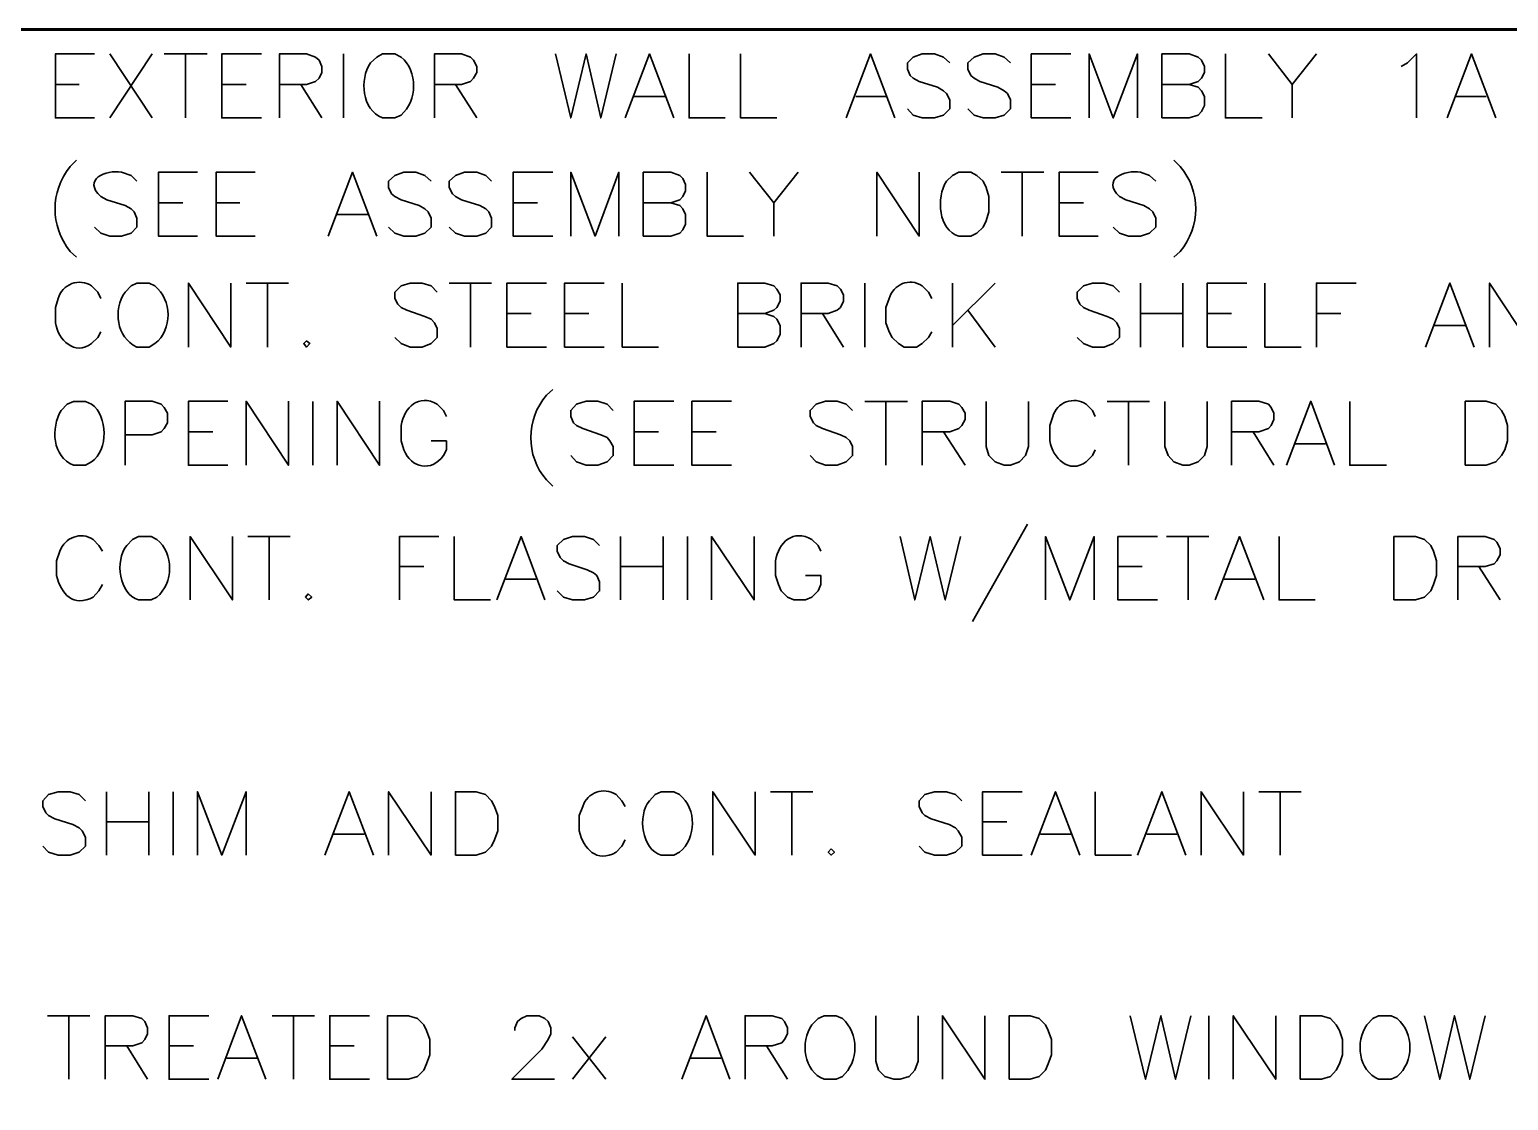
# Model space of a CAD drawing. Header units: inches. Extents: x 5 to 516, y -193 to 129.
# Drawn here: x 37.732 to 40.636, y -165.289 to -163.186 of the extents above; entities that cross this region are included whole.
import ezdxf

# ---------------------------------------------------------------- set-up
doc = ezdxf.new("R2010")
doc.units = ezdxf.units.IN
doc.header["$MEASUREMENT"] = 0
doc.layers.add('PDF7_Geometry', color=7, linetype='Continuous')

msp = doc.modelspace()

# ---------------------------------------------------------------- linework, layer by layer
at = {"layer": 'PDF7_Geometry', "lineweight": 60}
msp.add_lwpolyline([(59.9013316, -193.1846724), (59.9013316, -163.1857822), (14.901328, -163.1857822), (14.901328, -193.1846724)], dxfattribs=at)
at = {"layer": 'PDF7_Geometry', "lineweight": 35}
for points in [[(37.8591068, -163.3591153), (37.7824402, -163.3591153), (37.7824402, -163.2335597), (37.8591068, -163.2335597)], [(37.889107, -163.2335592), (37.9724404, -163.3591147)], [(37.9724404, -163.2335592), (37.889107, -163.3591147)], [(37.9957739, -163.2335592), (38.0802183, -163.2335592)], [(38.0379967, -163.2335592), (38.0379967, -163.3591147)], [(38.1868849, -163.3591153), (38.1091071, -163.3591153), (38.1091071, -163.2335597), (38.1868849, -163.2335597)], [(38.2224404, -163.3591153), (38.2224404, -163.2335597), (38.2757737, -163.2335597), (38.2935515, -163.2402264), (38.3002182, -163.2457819), (38.3057737, -163.2580042), (38.3057737, -163.2702264), (38.3002182, -163.2813375), (38.2935515, -163.2880042), (38.2757737, -163.2935597), (38.2224404, -163.2935597)], [(38.3479965, -163.2335592), (38.3479965, -163.3591147)], [(38.4613301, -163.2402258), (38.4491079, -163.2335592), (38.4246634, -163.2335592), (38.4135523, -163.2402258), (38.4013301, -163.2513369)], [(38.526886, -163.3591153), (38.526886, -163.2335597), (38.5802194, -163.2335597), (38.5979972, -163.2402264), (38.6035527, -163.2457819), (38.6102194, -163.2580042), (38.6102194, -163.2702264), (38.6035527, -163.2813375), (38.5979972, -163.2880042), (38.5802194, -163.2935597), (38.526886, -163.2935597)], [(38.7646632, -163.2335592), (38.7946632, -163.3591147), (38.8246632, -163.2335592), (38.8535521, -163.3591147), (38.8835521, -163.2335592)], [(38.90133, -163.3591153), (38.9491078, -163.2335597), (38.9968855, -163.3591153)], [(39.0268861, -163.2335592), (39.0268861, -163.3591147), (39.0979972, -163.3591147)], [(39.1279965, -163.2335592), (39.1279965, -163.3591147), (39.1991076, -163.3591147)], [(39.3357737, -163.3591153), (39.3835515, -163.2335597), (39.4313293, -163.3591153)], [(39.539109, -163.2513385), (39.5268867, -163.2402274), (39.509109, -163.2335607), (39.4846645, -163.2335607), (39.4668867, -163.2402274), (39.4557756, -163.2513385), (39.4557756, -163.2635607), (39.4613312, -163.2757829), (39.4668867, -163.2813385), (39.479109, -163.2880052), (39.5146645, -163.2991163), (39.5268867, -163.3057829), (39.5324423, -163.3113385), (39.539109, -163.3235607), (39.539109, -163.3413385), (39.5268867, -163.3535607), (39.509109, -163.3591163), (39.4846645, -163.3591163), (39.4668867, -163.3535607), (39.4557756, -163.3413385)], [(39.6579964, -163.2513385), (39.6457742, -163.2402274), (39.6279964, -163.2335607), (39.6046631, -163.2335607), (39.5868853, -163.2402274), (39.5746631, -163.2513385), (39.5746631, -163.2635607), (39.5802186, -163.2757829), (39.5868853, -163.2813385), (39.5979964, -163.2880052), (39.633552, -163.2991163), (39.6457742, -163.3057829), (39.6524409, -163.3113385), (39.6579964, -163.3235607), (39.6579964, -163.3413385), (39.6457742, -163.3535607), (39.6279964, -163.3591163), (39.6046631, -163.3591163), (39.5868853, -163.3535607), (39.5746631, -163.3413385)], [(39.7768848, -163.3591153), (39.699107, -163.3591153), (39.699107, -163.2335597), (39.7768848, -163.2335597)], [(39.8124402, -163.3591153), (39.8124402, -163.2335597), (39.860218, -163.3591153), (39.9079958, -163.2335597), (39.9079958, -163.3591153)], [(39.9557757, -163.3591153), (39.9557757, -163.2335597), (40.009109, -163.2335597), (40.0268868, -163.2402264), (40.0335535, -163.2457819), (40.039109, -163.2580042), (40.039109, -163.2702264), (40.0335535, -163.2813375), (40.0268868, -163.2880042), (40.009109, -163.2935597), (39.9557757, -163.2935597)], [(40.0802196, -163.2335592), (40.0802196, -163.3591147), (40.1524418, -163.3591147)], [(40.1646629, -163.2335592), (40.2113295, -163.2935592), (40.2113295, -163.3591147)], [(40.2591069, -163.2335592), (40.2113291, -163.2935592)], [(40.4257735, -163.2580049), (40.4379958, -163.2513382), (40.4557735, -163.2335604), (40.4557735, -163.359116)], [(40.5157755, -163.3591153), (40.5635533, -163.2335597), (40.6113311, -163.3591153)], [(37.7824402, -163.2935613), (37.8291068, -163.2935613)], [(38.1091071, -163.2935613), (38.1568849, -163.2935613)], [(38.2646632, -163.2935613), (38.3057743, -163.3591168)], [(38.5679966, -163.2935613), (38.6102188, -163.3591168)], [(38.919107, -163.3168925), (38.979107, -163.3168925)], [(39.354663, -163.3168925), (39.4135519, -163.3168925)], [(39.699107, -163.2935613), (39.7468848, -163.2935613)], [(40.0091068, -163.2935613), (40.0268846, -163.2991168), (40.0335513, -163.3057835), (40.0391068, -163.3168946), (40.0391068, -163.3346724), (40.0335513, -163.3468946), (40.0268846, -163.3535613), (40.0091068, -163.3591168), (39.9557735, -163.3591168)], [(40.5335526, -163.3168925), (40.5924415, -163.3168925)], [(38.4246634, -163.3591147), (38.4491079, -163.3591147), (38.4613301, -163.3535592)], [(37.8235507, -163.4424486), (37.8113285, -163.4546708)], [(37.9424405, -163.4835592), (37.9313293, -163.4724481), (37.9124405, -163.4657814)], [(38.0613299, -163.5913382), (37.9846632, -163.5913382), (37.9846632, -163.4657827), (38.0613299, -163.4657827)], [(38.1746632, -163.5913382), (38.0979965, -163.5913382), (38.0979965, -163.4657827), (38.1746632, -163.4657827)], [(38.3179966, -163.5913382), (38.3657744, -163.4657827), (38.4135522, -163.5913382)], [(38.5202196, -163.4835592), (38.5079974, -163.4724481), (38.4902196, -163.4657814), (38.4668863, -163.4657814), (38.4491085, -163.4724481), (38.4368863, -163.4835592), (38.4368863, -163.4957814), (38.4424419, -163.5080036), (38.4491085, -163.5135592), (38.4613307, -163.5202259), (38.4968863, -163.531337), (38.5079974, -163.5380036), (38.5146641, -163.5435592), (38.5202196, -163.5557814), (38.5202196, -163.5735592), (38.5079974, -163.5857814), (38.4902196, -163.591337), (38.4668863, -163.591337), (38.4491085, -163.5857814), (38.4368863, -163.5735592)], [(38.6391071, -163.4835592), (38.627996, -163.4724481), (38.6102182, -163.4657814), (38.5857738, -163.4657814), (38.567996, -163.4724481), (38.5557738, -163.4835592), (38.5557738, -163.4957814), (38.5624404, -163.5080036), (38.567996, -163.5135592), (38.5802182, -163.5202259), (38.6157738, -163.531337), (38.627996, -163.5380036), (38.6335515, -163.5435592), (38.6391071, -163.5557814), (38.6391071, -163.5735592), (38.627996, -163.5857814), (38.6102182, -163.591337), (38.5857738, -163.591337), (38.567996, -163.5857814), (38.5557738, -163.5735592)], [(38.7591076, -163.5913382), (38.6813299, -163.5913382), (38.6813299, -163.4657827), (38.7591076, -163.4657827)], [(38.7946631, -163.5913382), (38.7946631, -163.4657827), (38.8424409, -163.5913382), (38.8891076, -163.4657827), (38.8891076, -163.5913382)], [(38.9368863, -163.5913382), (38.9368863, -163.4657827), (38.9913308, -163.4657827), (39.0091086, -163.4724493), (39.0146641, -163.4780049), (39.0202197, -163.4902271), (39.0202197, -163.5024493), (39.0146641, -163.5135605), (39.0091086, -163.5202271), (38.9913308, -163.5257827), (38.9368863, -163.5257827)], [(39.0624402, -163.4657821), (39.0624402, -163.5913377), (39.1335513, -163.5913377)], [(39.1457735, -163.4657821), (39.1935513, -163.5257821), (39.1935513, -163.5913377)], [(39.2413297, -163.4657821), (39.1935519, -163.5257821)], [(39.3957735, -163.5913382), (39.3957735, -163.4657827), (39.4791069, -163.5913382), (39.4791069, -163.4657827)], [(39.556886, -163.5913377), (39.5802194, -163.5913377), (39.5924416, -163.5857821), (39.6046638, -163.5735599), (39.6102194, -163.5613377), (39.6157749, -163.5435599), (39.6157749, -163.5135599), (39.6102194, -163.4957821), (39.6046638, -163.4835599), (39.5924416, -163.4724488), (39.5802194, -163.4657821), (39.556886, -163.4657821), (39.5446638, -163.4724488), (39.5324416, -163.4835599)], [(39.6402194, -163.4657821), (39.7235527, -163.4657821)], [(39.6813299, -163.4657821), (39.6813299, -163.5913377)], [(39.8302193, -163.5913382), (39.7535526, -163.5913382), (39.7535526, -163.4657827), (39.8302193, -163.4657827)], [(39.9435528, -163.4835592), (39.9313306, -163.4724481), (39.9135528, -163.4657814)], [(39.9791069, -163.4424486), (39.9913292, -163.4546708)], [(37.8713293, -163.5135592), (37.8835516, -163.5202259), (37.9191071, -163.531337), (37.9313293, -163.5380036), (37.9368849, -163.5435592), (37.9424405, -163.5557814), (37.9424405, -163.5735592), (37.9313293, -163.5857814), (37.9124405, -163.591337), (37.8891071, -163.591337), (37.8713293, -163.5857814), (37.8591071, -163.5735592)], [(39.8724417, -163.5135592), (39.8846639, -163.5202259), (39.9202195, -163.531337), (39.9313306, -163.5380036), (39.9379973, -163.5435592), (39.9435528, -163.5557814), (39.9435528, -163.5735592), (39.9313306, -163.5857814), (39.9135528, -163.591337), (39.8902195, -163.591337), (39.8724417, -163.5857814), (39.8602195, -163.5735592)], [(37.9846632, -163.525782), (38.032441, -163.525782)], [(38.0979965, -163.525782), (38.1446632, -163.525782)], [(38.3357736, -163.5491155), (38.3957736, -163.5491155)], [(38.6813299, -163.525782), (38.7291076, -163.525782)], [(38.9913297, -163.525782), (39.0091075, -163.5313375), (39.014663, -163.5380042), (39.0202186, -163.5491153), (39.0202186, -163.5680042), (39.014663, -163.5791153), (39.0091075, -163.585782), (38.9913297, -163.5913375), (38.9368853, -163.5913375)], [(39.7535526, -163.525782), (39.8013304, -163.525782)], [(37.8113285, -163.6213375), (37.8235507, -163.6324486)], [(39.9913292, -163.6213375), (39.9791069, -163.6324486)], [(37.977996, -163.6891157), (37.9668849, -163.6835601), (37.9424405, -163.6835601), (37.9313293, -163.6891157), (37.9191071, -163.7013379)], [(38.0435531, -163.8091162), (38.0435531, -163.6835607), (38.1268865, -163.8091162), (38.1268865, -163.6835607)], [(38.1568841, -163.6835601), (38.2402174, -163.6835601)], [(38.1991069, -163.6835601), (38.1991069, -163.8091157)], [(38.5324402, -163.7013372), (38.520218, -163.6891149), (38.5024402, -163.6835594), (38.4791069, -163.6835594), (38.4613291, -163.6891149), (38.4491069, -163.7013372), (38.4491069, -163.7135594), (38.4546625, -163.7246705), (38.4613291, -163.7313372), (38.4724402, -163.7368927), (38.5079958, -163.7491149), (38.520218, -163.7546705), (38.5268847, -163.7613372), (38.5324402, -163.7724483), (38.5324402, -163.7902261), (38.520218, -163.8024483), (38.5024402, -163.809115), (38.4791069, -163.809115), (38.4613291, -163.8024483), (38.4491069, -163.7902261)], [(38.5557738, -163.6835601), (38.6391071, -163.6835601)], [(38.5979965, -163.6835601), (38.5979965, -163.8091157)], [(38.7468848, -163.8091162), (38.669107, -163.8091162), (38.669107, -163.6835607), (38.7468848, -163.6835607)], [(38.860218, -163.8091162), (38.7824403, -163.8091162), (38.7824403, -163.6835607), (38.860218, -163.6835607)], [(38.8957735, -163.6835601), (38.8957735, -163.8091157), (38.9668846, -163.8091157)], [(39.1224423, -163.8091162), (39.1224423, -163.6835607), (39.1757756, -163.6835607), (39.1935534, -163.6891162), (39.1991089, -163.6957829), (39.2057756, -163.706894), (39.2057756, -163.7191162), (39.1991089, -163.7313384), (39.1935534, -163.736894), (39.1757756, -163.7435607), (39.1224423, -163.7435607)], [(39.2468862, -163.8091162), (39.2468862, -163.6835607), (39.3002195, -163.6835607), (39.3179973, -163.6891162), (39.324664, -163.6957829), (39.3302195, -163.706894), (39.3302195, -163.7191162), (39.324664, -163.7313384), (39.3179973, -163.736894), (39.3002195, -163.7435607), (39.2468862, -163.7435607)], [(39.3724423, -163.6835601), (39.3724423, -163.8091157)], [(39.5035526, -163.71356), (39.4968859, -163.7013378), (39.4846637, -163.6891156)], [(39.5446632, -163.6835601), (39.5446632, -163.8091157)], [(39.6279965, -163.6835601), (39.5446632, -163.7668935)], [(39.8724423, -163.7013372), (39.8602201, -163.6891149), (39.8424423, -163.6835594), (39.819109, -163.6835594), (39.8013312, -163.6891149), (39.789109, -163.7013372), (39.789109, -163.7135594), (39.7946645, -163.7246705), (39.8013312, -163.7313372), (39.8124423, -163.7368927), (39.8479979, -163.7491149), (39.8602201, -163.7546705), (39.8668868, -163.7613372), (39.8724423, -163.7724483), (39.8724423, -163.7902261), (39.8602201, -163.8024483), (39.8424423, -163.809115), (39.819109, -163.809115), (39.8013312, -163.8024483), (39.789109, -163.7902261)], [(39.9135529, -163.6835601), (39.9135529, -163.8091157)], [(39.9968862, -163.6835601), (39.9968862, -163.8091157)], [(40.122441, -163.8091162), (40.0446632, -163.8091162), (40.0446632, -163.6835607), (40.122441, -163.6835607)], [(40.1579965, -163.6835601), (40.1579965, -163.8091157), (40.2291076, -163.8091157)], [(40.2591069, -163.8091162), (40.2591069, -163.6835607), (40.3368846, -163.6835607)], [(40.4735528, -163.8091162), (40.5213306, -163.6835607), (40.5691083, -163.8091162)], [(40.5991089, -163.8091162), (40.5991089, -163.6835607), (40.6824422, -163.8091162), (40.6824422, -163.6835607)], [(39.4202193, -163.71356), (39.4135526, -163.7313378), (39.4135526, -163.7613378), (39.4202193, -163.7791156), (39.4257748, -163.7902267), (39.437997, -163.8024489), (39.4491082, -163.8091156), (39.4735526, -163.8091156), (39.4846637, -163.8024489), (39.4968859, -163.7902267), (39.5035526, -163.7791156)], [(38.669107, -163.7435599), (38.7168848, -163.7435599)], [(38.7824403, -163.7435599), (38.830218, -163.7435599)], [(39.1757734, -163.7435599), (39.1935512, -163.7491155), (39.1991068, -163.754671), (39.2057734, -163.7668933), (39.2057734, -163.784671), (39.1991068, -163.7968933), (39.1935512, -163.8024488), (39.1757734, -163.8091155), (39.1224401, -163.8091155)], [(39.289109, -163.7435599), (39.3302201, -163.8091155)], [(39.5746631, -163.7368935), (39.6279964, -163.8091158)], [(39.9135529, -163.7435599), (39.9968862, -163.7435599)], [(40.0446632, -163.7435599), (40.092441, -163.7435599)], [(40.2591069, -163.7435599), (40.3068846, -163.7435599)], [(37.8535522, -163.8024489), (37.8657744, -163.7902267), (37.87133, -163.7791156)], [(40.4913298, -163.7668935), (40.5513298, -163.7668935)], [(37.9424405, -163.8091157), (37.9668849, -163.8091157), (37.977996, -163.802449)], [(38.7591067, -163.8924496), (38.7468845, -163.9035607)], [(37.8535521, -163.9213386), (37.8413299, -163.9157831), (37.8179965, -163.9157831), (37.8057743, -163.9213386), (37.7935521, -163.9335609)], [(37.9191069, -164.0413369), (37.9191069, -163.9157814), (37.9724403, -163.9157814), (37.9902181, -163.9213369), (37.9957736, -163.9280036), (38.0024403, -163.9391147), (38.0024403, -163.9580036), (37.9957736, -163.9691147), (37.9902181, -163.9757814), (37.9724403, -163.9813369), (37.9191069, -163.9813369)], [(38.1213309, -164.0413369), (38.0435531, -164.0413369), (38.0435531, -163.9157814), (38.1213309, -163.9157814)], [(38.1568841, -164.0413369), (38.1568841, -163.9157814), (38.2402174, -164.0413369), (38.2402174, -163.9157814)], [(38.2879967, -163.9157831), (38.2879967, -164.0413386)], [(38.3357736, -164.0413369), (38.3357736, -163.9157814), (38.419107, -164.0413369), (38.419107, -163.9157814)], [(38.5502196, -163.945783), (38.544664, -163.9335608), (38.5324418, -163.9213385)], [(38.8779965, -163.9335601), (38.8657742, -163.9213379), (38.8479965, -163.9157824), (38.8246631, -163.9157824), (38.8057742, -163.9213379), (38.7946631, -163.9335601), (38.7946631, -163.9457824), (38.8002187, -163.9580046), (38.8057742, -163.9635601), (38.8179964, -163.9691157), (38.853552, -163.9813379), (38.8657742, -163.9868935), (38.8713298, -163.9935601), (38.8779965, -164.0046712), (38.8779965, -164.022449), (38.8657742, -164.0346712), (38.8479965, -164.0413379), (38.8246631, -164.0413379), (38.8057742, -164.0346712), (38.7946631, -164.022449)], [(38.9968848, -164.0413369), (38.919107, -164.0413369), (38.919107, -163.9157814), (38.9968848, -163.9157814)], [(39.1102181, -164.0413369), (39.0324403, -164.0413369), (39.0324403, -163.9157814), (39.1102181, -163.9157814)], [(39.3479966, -163.9335601), (39.3357744, -163.9213379), (39.3179966, -163.9157824), (39.2946632, -163.9157824), (39.2768855, -163.9213379), (39.2646632, -163.9335601), (39.2646632, -163.9457824), (39.2713299, -163.9580046), (39.2768855, -163.9635601), (39.2891077, -163.9691157), (39.3246632, -163.9813379), (39.3357744, -163.9868935), (39.342441, -163.9935601), (39.3479966, -164.0046712), (39.3479966, -164.022449), (39.3357744, -164.0346712), (39.3179966, -164.0413379), (39.2946632, -164.0413379), (39.2768855, -164.0346712), (39.2646632, -164.022449)], [(39.3724423, -163.9157831), (39.4557756, -163.9157831)], [(39.4135529, -163.9157831), (39.4135529, -164.0413386)], [(39.4846633, -164.0413369), (39.4846633, -163.9157814), (39.5391078, -163.9157814), (39.5568856, -163.9213369), (39.5624411, -163.9280036), (39.5691078, -163.9391147), (39.5691078, -163.9513369), (39.5624411, -163.9635591), (39.5568856, -163.9691147), (39.5391078, -163.9757814), (39.4846633, -163.9757814)], [(39.6102195, -163.9157831), (39.6102195, -164.004672), (39.615775, -164.0224498), (39.6279972, -164.034672), (39.645775, -164.0413386), (39.6579972, -164.0413386), (39.675775, -164.034672), (39.6879972, -164.0224498), (39.6935528, -164.004672), (39.6935528, -163.9157831)], [(39.8479966, -163.9157831), (39.93133, -163.9157831)], [(39.8902194, -163.9157831), (39.8902194, -164.0413386)], [(39.9613299, -163.9157831), (39.9613299, -164.004672), (39.9679965, -164.0224498), (39.9791077, -164.034672), (39.9968854, -164.0413386), (40.0091077, -164.0413386), (40.0268854, -164.034672), (40.0391077, -164.0224498), (40.0446632, -164.004672), (40.0446632, -163.9157831)], [(40.0924402, -164.0413369), (40.0924402, -163.9157814), (40.1457735, -163.9157814), (40.1646624, -163.9213369), (40.170218, -163.9280036), (40.1757735, -163.9391147), (40.1757735, -163.9513369), (40.170218, -163.9635591), (40.1646624, -163.9691147), (40.1457735, -163.9757814), (40.0924402, -163.9757814)], [(40.2002192, -164.0413369), (40.247997, -163.9157814), (40.2946637, -164.0413369)], [(40.3246631, -163.9157831), (40.3246631, -164.0413386), (40.3968854, -164.0413386)], [(38.0435531, -163.9757829), (38.0913309, -163.9757829)], [(38.4613307, -163.9635608), (38.4613307, -163.9935608), (38.4668862, -164.0113385)], [(38.919107, -163.9757829), (38.9668848, -163.9757829)], [(39.0324403, -163.9757829), (39.0802181, -163.9757829)], [(39.5268861, -163.9757829), (39.5691083, -164.0413385)], [(40.1346629, -163.9757829), (40.1757741, -164.0413385)], [(38.544664, -164.0224497), (38.5502196, -164.0113385), (38.5502196, -163.9935608), (38.5202196, -163.9935608)], [(39.8068853, -164.0346719), (39.8191075, -164.0224497), (39.8246631, -164.0113385)], [(40.2179963, -163.9991164), (40.2768852, -163.9991164)], [(37.8179965, -164.0413386), (37.8413299, -164.0413386), (37.8535521, -164.034672)], [(38.7468845, -164.0702274), (38.7591067, -164.0824496)], [(39.6913307, -164.1568923), (39.5835529, -164.3480034)], [(37.874662, -164.210228), (37.8679954, -164.1991169), (37.8568843, -164.1868947)], [(37.9813303, -164.1868936), (37.9702192, -164.181338), (37.9457748, -164.181338), (37.9335526, -164.1868936), (37.9224415, -164.1991158)], [(38.0468852, -164.3057819), (38.0468852, -164.1813375), (38.1302185, -164.3057819), (38.1302185, -164.1813375)], [(38.1602184, -164.181338), (38.2435518, -164.181338)], [(38.2024412, -164.181338), (38.2024412, -164.3057825)], [(38.4579954, -164.3057819), (38.4579954, -164.1813375), (38.5357732, -164.1813375)], [(38.5657745, -164.181338), (38.5657745, -164.3057825), (38.6368856, -164.3057825)], [(38.6491078, -164.3057819), (38.6968856, -164.1813375), (38.7435523, -164.3057819)], [(38.8513286, -164.1991151), (38.8391064, -164.1868929), (38.8213286, -164.1813373), (38.7979953, -164.1813373), (38.7802175, -164.1868929), (38.7679953, -164.1991151), (38.7679953, -164.2102262), (38.7735508, -164.2224484), (38.7802175, -164.2291151), (38.7913286, -164.2346706), (38.8268842, -164.2468929), (38.8391064, -164.2524484), (38.8457731, -164.258004), (38.8513286, -164.2702262), (38.8513286, -164.288004), (38.8391064, -164.3002262), (38.8213286, -164.3057817), (38.7979953, -164.3057817), (38.7802175, -164.3002262), (38.7679953, -164.288004)], [(38.8924414, -164.181338), (38.8924414, -164.3057825)], [(38.9757748, -164.181338), (38.9757748, -164.3057825)], [(39.0235517, -164.181338), (39.0235517, -164.3057825)], [(39.071331, -164.3057819), (39.071331, -164.1813375), (39.1546643, -164.3057819), (39.1546643, -164.1813375)], [(39.2857746, -164.210228), (39.2802191, -164.1991169), (39.2679968, -164.1868947)], [(39.4413306, -164.181338), (39.4702195, -164.3057825), (39.5002195, -164.181338), (39.5302195, -164.3057825), (39.5602195, -164.181338)], [(39.7268848, -164.3057819), (39.7268848, -164.1813375), (39.7746626, -164.3057819), (39.8224403, -164.1813375), (39.8224403, -164.3057819)], [(39.9468858, -164.3057819), (39.869108, -164.3057819), (39.869108, -164.1813375), (39.9468858, -164.1813375)], [(39.9646642, -164.181338), (40.0479975, -164.181338)], [(40.0068847, -164.181338), (40.0068847, -164.3057825)], [(40.0602181, -164.3057819), (40.1079959, -164.1813375), (40.1557737, -164.3057819)], [(40.1857742, -164.181338), (40.1857742, -164.3057825), (40.2568854, -164.3057825)], [(40.5368847, -164.3057819), (40.5368847, -164.1813375), (40.590218, -164.1813375), (40.6079958, -164.186893), (40.6135513, -164.1924486), (40.620218, -164.2046708), (40.620218, -164.216893), (40.6135513, -164.2291153), (40.6079958, -164.2346708), (40.590218, -164.2402264), (40.5368847, -164.2402264)], [(37.7913287, -164.210228), (37.784662, -164.2291169), (37.784662, -164.2580058)], [(38.4579954, -164.2402256), (38.5057732, -164.2402256)], [(38.8924414, -164.2402256), (38.9757748, -164.2402256)], [(39.1968857, -164.2291169), (39.1968857, -164.2580058), (39.2024413, -164.2757836), (39.2079968, -164.2880058), (39.2202191, -164.300228), (39.2324413, -164.3057836), (39.2557746, -164.3057836), (39.2679968, -164.300228), (39.2802191, -164.2880058), (39.2857746, -164.2757836), (39.2857746, -164.2580058), (39.2557746, -164.2580058)], [(39.869108, -164.2402256), (39.9168858, -164.2402256)], [(40.5779975, -164.2402256), (40.6202197, -164.3057812)], [(37.8568843, -164.300228), (37.8679954, -164.2880058), (37.874662, -164.2757836)], [(38.6668849, -164.2646714), (38.7257738, -164.2646714)], [(40.0779975, -164.2646714), (40.1379975, -164.2646714)], [(37.9457748, -164.3057825), (37.9702192, -164.3057825), (37.9813303, -164.3002269)], [(37.8413301, -164.7002273), (37.8291078, -164.6880051), (37.8113301, -164.6824495), (37.7879967, -164.6824495), (37.7691078, -164.6880051), (37.7579967, -164.7002273), (37.7579967, -164.7113384), (37.7635523, -164.7235606), (37.7691078, -164.7291162), (37.7813301, -164.7357829), (37.8168856, -164.746894), (37.8291078, -164.7535606), (37.8346634, -164.7591162), (37.8413301, -164.7713384), (37.8413301, -164.7891162), (37.8291078, -164.8013384), (37.8113301, -164.806894), (37.7879967, -164.806894), (37.7691078, -164.8013384), (37.7579967, -164.7891162)], [(37.8824406, -164.6824503), (37.8824406, -164.8068947)], [(37.965774, -164.6824503), (37.965774, -164.8068947)], [(38.0135509, -164.6824503), (38.0135509, -164.8068947)], [(38.0613302, -164.8068942), (38.0613302, -164.6824497), (38.109108, -164.8068942), (38.1568857, -164.6824497), (38.1568857, -164.8068942)], [(38.3113302, -164.8068942), (38.359108, -164.6824497), (38.4068858, -164.8068942)], [(38.4368863, -164.8068942), (38.4368863, -164.6824497), (38.5202196, -164.8068942), (38.5202196, -164.6824497)], [(39.007996, -164.6880058), (38.9968849, -164.6824503), (38.9724405, -164.6824503), (38.9602182, -164.6880058), (38.9491071, -164.700228)], [(39.0735508, -164.8068942), (39.0735508, -164.6824497), (39.1568842, -164.8068942), (39.1568842, -164.6824497)], [(39.1868864, -164.6824503), (39.2702197, -164.6824503)], [(39.2291069, -164.6824503), (39.2291069, -164.8068947)], [(39.5624402, -164.7002273), (39.550218, -164.6880051), (39.5324402, -164.6824495), (39.5091069, -164.6824495), (39.490218, -164.6880051), (39.4791069, -164.7002273), (39.4791069, -164.7113384), (39.4846624, -164.7235606), (39.490218, -164.7291162), (39.5024402, -164.7357829), (39.5379958, -164.746894), (39.550218, -164.7535606), (39.5557736, -164.7591162), (39.5624402, -164.7713384), (39.5624402, -164.7891162), (39.550218, -164.8013384), (39.5324402, -164.806894), (39.5091069, -164.806894), (39.490218, -164.8013384), (39.4791069, -164.7891162)], [(39.6813308, -164.8068942), (39.6035531, -164.8068942), (39.6035531, -164.6824497), (39.6813308, -164.6824497)], [(39.699107, -164.8068942), (39.7468848, -164.6824497), (39.7946626, -164.8068942)], [(39.8246631, -164.6824503), (39.8246631, -164.8068947), (39.8957742, -164.8068947)], [(39.9079964, -164.8068942), (39.9557742, -164.6824497), (40.0024409, -164.8068942)], [(40.0324404, -164.8068942), (40.0324404, -164.6824497), (40.1157737, -164.8068942), (40.1157737, -164.6824497)], [(40.1457736, -164.6824503), (40.2291069, -164.6824503)], [(40.1879964, -164.6824503), (40.1879964, -164.8068947)], [(38.8179966, -164.711338), (38.81133, -164.7291157), (38.81133, -164.7591158)], [(38.90133, -164.711338), (38.8946633, -164.7002269), (38.8835522, -164.6880046)], [(37.8824406, -164.7413379), (37.965774, -164.7413379)], [(39.6035531, -164.7413379), (39.6513308, -164.7413379)], [(38.3291072, -164.7657836), (38.3891073, -164.7657836)], [(39.7168863, -164.7657836), (39.7768863, -164.7657836)], [(39.9257735, -164.7657836), (39.9846624, -164.7657836)], [(38.8835522, -164.801338), (38.8946633, -164.7891158), (38.90133, -164.7768935)], [(38.9724405, -164.8068947), (38.9968849, -164.8068947), (39.007996, -164.8013392)], [(37.7668853, -165.1224482), (37.8502186, -165.1224482)], [(37.809108, -165.1224482), (37.809108, -165.2468927)], [(37.8802185, -165.2468944), (37.8802185, -165.1224499), (37.934663, -165.1224499), (37.9524407, -165.1280055), (37.9579963, -165.133561), (37.9635518, -165.1457833), (37.9635518, -165.1580055), (37.9579963, -165.1691166), (37.9524407, -165.1757833), (37.934663, -165.1813388), (37.8802185, -165.1813388)], [(38.0835524, -165.2468944), (38.0057746, -165.2468944), (38.0057746, -165.1224499), (38.0835524, -165.1224499)], [(38.1013285, -165.2468944), (38.1479952, -165.1224499), (38.195773, -165.2468944)], [(38.2079954, -165.1224482), (38.2913287, -165.1224482)], [(38.2502182, -165.1224482), (38.2502182, -165.2468927)], [(38.3991087, -165.2468944), (38.3213309, -165.2468944), (38.3213309, -165.1224499), (38.3991087, -165.1224499)], [(38.6846619, -165.1513382), (38.6846619, -165.1457826), (38.6902175, -165.1335604), (38.6968842, -165.1280049), (38.7079953, -165.1224493), (38.7324397, -165.1224493), (38.7435508, -165.1280049), (38.7502175, -165.1335604), (38.755773, -165.1457826), (38.755773, -165.1580049), (38.7502175, -165.169116), (38.7379953, -165.1880049), (38.6791064, -165.2468937), (38.7624397, -165.2468937)], [(39.0124411, -165.2468944), (39.0602189, -165.1224499), (39.1068855, -165.2468944)], [(39.136885, -165.2468944), (39.136885, -165.1224499), (39.1902183, -165.1224499), (39.2091072, -165.1280055), (39.2146628, -165.133561), (39.2202183, -165.1457833), (39.2202183, -165.1580055), (39.2146628, -165.1691166), (39.2091072, -165.1757833), (39.1902183, -165.1813388), (39.136885, -165.1813388)], [(39.3279966, -165.1280038), (39.3157744, -165.1224482), (39.292441, -165.1224482), (39.2802188, -165.1280038), (39.2679966, -165.140226)], [(39.3935514, -165.1224482), (39.3935514, -165.2113371), (39.399107, -165.2291149), (39.4113292, -165.2413371), (39.429107, -165.2468927), (39.4413292, -165.2468927), (39.459107, -165.2413371), (39.4702181, -165.2291149), (39.4768848, -165.2113371), (39.4768848, -165.1224482)], [(39.524664, -165.2468944), (39.524664, -165.1224499), (39.6079973, -165.2468944), (39.6079973, -165.1224499)], [(39.8935515, -165.1224482), (39.9235515, -165.2468927), (39.9535515, -165.1224482), (39.9824404, -165.2468927), (40.0124404, -165.1224482)], [(40.0479975, -165.1224482), (40.0479975, -165.2468927)], [(40.0957745, -165.2468944), (40.0957745, -165.1224499), (40.1791078, -165.2468944), (40.1791078, -165.1224499)], [(40.4179976, -165.1280038), (40.4057753, -165.1224482), (40.3813309, -165.1224482), (40.3702198, -165.1280038), (40.3579976, -165.140226)], [(40.4713306, -165.1224482), (40.5013306, -165.2468927), (40.5302195, -165.1224482), (40.5602195, -165.2468927), (40.5902195, -165.1224482)], [(38.8635515, -165.163561), (38.7979959, -165.2468944)], [(38.7979974, -165.163561), (38.863553, -165.2468944)], [(37.9224413, -165.1813381), (37.9635524, -165.2468937)], [(38.0057746, -165.1813381), (38.0535524, -165.1813381)], [(38.1191079, -165.2057816), (38.1779968, -165.2057816)], [(38.3213309, -165.1813381), (38.3691087, -165.1813381)], [(39.0302181, -165.2057816), (39.089107, -165.2057816)], [(39.1791078, -165.1813381), (39.2202189, -165.2468937)], [(39.292441, -165.2468927), (39.3157744, -165.2468927), (39.3279966, -165.2413371)], [(40.3813309, -165.2468927), (40.4057753, -165.2468927), (40.4179976, -165.2413371)]]:
    msp.add_lwpolyline(points, dxfattribs=at)
for points in [[(37.87133, -163.71356), (37.8657744, -163.7013378), (37.8535522, -163.6891156, 0.508548725), (37.7879966, -163.71356), (37.7824411, -163.7313378), (37.7824411, -163.7613378)], [(39.8246631, -163.945783), (39.8191075, -163.9335608), (39.8068853, -163.9213385, 0.508362924), (39.7413298, -163.945783), (39.7357742, -163.9635608), (39.7357742, -163.9935608)]]:
    msp.add_lwpolyline(points, format="xyb", dxfattribs=at)
for points in [[(38.2757738, -163.7968934), (38.2702183, -163.8024489), (38.2757738, -163.8091156), (38.2824405, -163.8024489)], [(40.5513296, -164.0413369), (40.5513296, -163.9157814), (40.5924408, -163.9157814), (40.6113297, -163.9213369), (40.6224408, -163.9335591), (40.6291074, -163.9457814), (40.634663, -163.9635591), (40.634663, -163.9935591), (40.6291074, -164.0113369), (40.6224408, -164.022448), (40.6113297, -164.0346703), (40.5924408, -164.0413369)], [(40.4113308, -164.3057819), (40.4113308, -164.1813375), (40.453553, -164.1813375), (40.4713308, -164.186893), (40.483553, -164.1991153), (40.4891086, -164.2102264), (40.4946642, -164.2291153), (40.4946642, -164.2580041), (40.4891086, -164.2757819), (40.483553, -164.2880042), (40.4713308, -164.3002264), (40.453553, -164.3057819)], [(38.2791081, -164.2935613), (38.2735526, -164.300228), (38.2791081, -164.3057836), (38.2857748, -164.300228)], [(38.5679966, -164.8068942), (38.5679966, -164.6824497), (38.6091077, -164.6824497), (38.6268855, -164.6880053), (38.6391077, -164.7002275), (38.6446633, -164.7113386), (38.6513299, -164.7291164), (38.6513299, -164.7591164), (38.6446633, -164.7768942), (38.6391077, -164.7891164), (38.6268855, -164.8013386), (38.6091077, -164.8068942)], [(39.3057738, -164.7946713), (39.3002183, -164.801338), (39.3057738, -164.8068935), (39.3124405, -164.801338)], [(38.4346619, -165.2468944), (38.4346619, -165.1224499), (38.475773, -165.1224499), (38.4935508, -165.1280055), (38.505773, -165.1402277), (38.5113286, -165.1513388), (38.5179952, -165.1691166), (38.5179952, -165.1991166), (38.5113286, -165.2168944), (38.505773, -165.2291166), (38.4935508, -165.2413388), (38.475773, -165.2468944)], [(39.6557743, -165.2468944), (39.6557743, -165.1224499), (39.6968854, -165.1224499), (39.7146632, -165.1280055), (39.7268854, -165.1402277), (39.732441, -165.1513388), (39.7391076, -165.1691166), (39.7391076, -165.1991166), (39.732441, -165.2168944), (39.7268854, -165.2291166), (39.7146632, -165.2413388), (39.6968854, -165.2468944)], [(40.2268848, -165.2468944), (40.2268848, -165.1224499), (40.269107, -165.1224499), (40.2868848, -165.1280055), (40.2979959, -165.1402277), (40.3046626, -165.1513388), (40.3102182, -165.1691166), (40.3102182, -165.1991166), (40.3046626, -165.2168944), (40.2979959, -165.2291166), (40.2868848, -165.2413388), (40.269107, -165.2468944)]]:
    msp.add_lwpolyline(points, close=True, dxfattribs=at)
for points in [[(38.4013301, -163.2513369), (38.3791449, -163.2850036), (38.3841079, -163.3422629), (38.4246634, -163.3591147)], [(38.4613301, -163.3535592), (38.4936449, -163.3266518), (38.4945894, -163.2658184), (38.4613301, -163.2402258)], [(37.8113285, -163.4546708), (37.7713656, -163.5062634), (37.7721248, -163.5695597), (37.8113285, -163.6213375)], [(37.9124405, -163.4657814), (37.8819034, -163.460411), (37.8346997, -163.4798184), (37.8713293, -163.5135592)], [(39.9135528, -163.4657814), (39.8830158, -163.460411), (39.8358121, -163.4798184), (39.8724417, -163.5135592)], [(39.9913292, -163.4546708), (40.032681, -163.5019857), (40.0319588, -163.5738375), (39.9913292, -163.6213375)], [(39.5324416, -163.4835599), (39.5116268, -163.5159303), (39.5168305, -163.5799858), (39.556886, -163.5913377)], [(37.977996, -163.802449), (38.0128479, -163.7748379), (38.0113664, -163.7163564), (37.977996, -163.6891157)], [(39.4846637, -163.6891156), (39.4603119, -163.6718748), (39.4278674, -163.6863934), (39.4202193, -163.71356)], [(37.9191071, -163.7013379), (37.8956442, -163.735912), (37.901996, -163.790486), (37.9424405, -163.8091157)], [(37.7824411, -163.7613378), (37.78733, -163.7953378), (37.8204781, -163.8268008), (37.8535522, -163.8024489)], [(38.5324418, -163.9213385), (38.4957936, -163.9008756), (38.467627, -163.9263756), (38.4613307, -163.9635608)], [(37.8535521, -164.034672), (37.8866077, -164.0113016), (37.8857003, -163.9448201), (37.8535521, -163.9213386)], [(38.7468845, -163.9035607), (38.7062549, -163.9510607), (38.7055327, -164.0229125), (38.7468845, -164.0702274)], [(37.7935521, -163.9335609), (37.7731632, -163.9677275), (37.776441, -164.0248016), (37.8179965, -164.0413386)], [(38.4668862, -164.0113385), (38.4812381, -164.04682), (38.5208492, -164.0553015), (38.544664, -164.0224497)], [(39.7357742, -163.9935608), (39.7406631, -164.0275608), (39.7738112, -164.0590237), (39.8068853, -164.0346719)], [(37.8568843, -164.1868947), (37.8319398, -164.1709317), (37.8007731, -164.1828021), (37.7913287, -164.210228)], [(37.9813303, -164.3002269), (38.0149229, -164.2730788), (38.0156822, -164.2138936), (37.9813303, -164.1868936)], [(39.2679968, -164.1868947), (39.2322191, -164.166265), (39.2020524, -164.1923947), (39.1968857, -164.2291169)], [(37.9224415, -164.1991158), (37.89846, -164.2285232), (37.9075155, -164.2948565), (37.9457748, -164.3057825)], [(37.784662, -164.2580058), (37.7934028, -164.2939317), (37.8181991, -164.3211539), (37.8568843, -164.300228)], [(38.8835522, -164.6880046), (38.8586077, -164.6720417), (38.8274411, -164.683912), (38.8179966, -164.711338)], [(38.9491071, -164.700228), (38.9247553, -164.729728), (38.9344775, -164.7961169), (38.9724405, -164.8068947)], [(39.007996, -164.8013392), (39.0413479, -164.7740984), (39.0428479, -164.7156169), (39.007996, -164.6880058)], [(38.81133, -164.7591158), (38.8200522, -164.7950417), (38.844867, -164.8222639), (38.8835522, -164.801338)], [(39.2679966, -165.140226), (39.2449781, -165.1730223), (39.2514595, -165.2320408), (39.292441, -165.2468927)], [(39.3279966, -165.2413371), (39.3603114, -165.2133001), (39.3615707, -165.1562075), (39.3279966, -165.1280038)], [(40.3579976, -165.140226), (40.3350161, -165.1731334), (40.3415716, -165.2304667), (40.3813309, -165.2468927)], [(40.4179976, -165.2413371), (40.4503124, -165.2133001), (40.4515902, -165.156226), (40.4179976, -165.1280038)]]:
    msp.add_open_spline(points, degree=3, dxfattribs=at)

doc.saveas('drawing.dxf')
